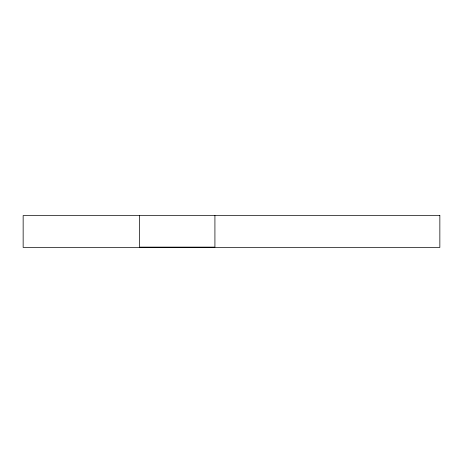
<?xml version="1.0" encoding="UTF-8"?>
<svg xmlns="http://www.w3.org/2000/svg" width="463" height="463" viewBox="0 0 463 463"><rect width="100%" height="100%" fill="white"/><g stroke="black" fill="none" stroke-linecap="round" stroke-linejoin="round"><path stroke-width="0.69" d="M214.919 215.567L214.919 247.126L139.583 247.126L139.583 215.567M439.85 215.567L23.15 215.567L23.15 247.433L439.85 247.433L439.85 215.567"/></g></svg>
